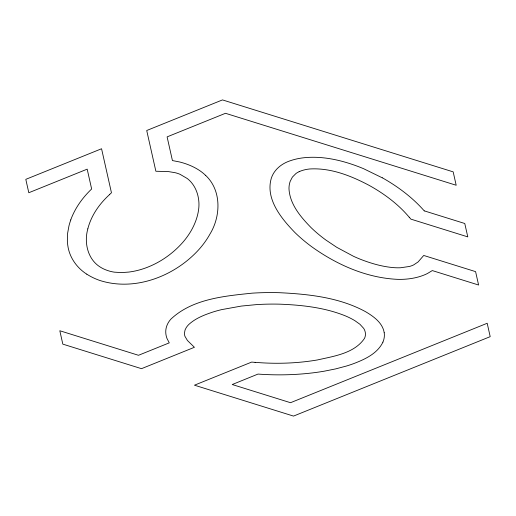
<?xml version="1.0" encoding="UTF-8"?>
<svg xmlns="http://www.w3.org/2000/svg" width="516" height="516" viewBox="0 0 516 516"><rect width="100%" height="100%" fill="white"/><g stroke="black" fill="none" stroke-linecap="round" stroke-linejoin="round"><path stroke-width="0.77" d="M87.843 228.846C83.973 242.268 87.501 258.78 99.723 266.733A26.967 16.19 5.9 0 0 109.863 271.223L111.611 271.648A23.168 13.913 5.9 0 0 114.404 272.164L121.673 272.603L128.865 272.067A57.85 34.733 5.9 0 0 139.365 269.965C156.187 265.282 171.428 255.297 182.922 242.217A163.662 98.266 5.9 0 0 191.913 229.349C195.48 222.764 198.028 215.572 198.789 208.096A104.071 62.488 5.9 0 0 198.899 202.266C198.447 194.932 195.899 187.592 191.004 182.032A37.423 22.472 5.9 0 0 187.237 178.51L180.078 174.324A23.517 14.119 5.9 0 0 175.311 172.731L168.461 171.589L155.871 171.248L146.718 130.509L222.48 99.911L453.177 171.867L456.183 185.25L225.486 113.294L167.107 136.875L172.428 160.566L179.562 161.959A47.949 28.786 5.9 0 1 205.703 175.479M382.924 342.134C377.325 353.757 364.618 359.458 353.189 363.799A121.621 73.027 5.9 0 1 346.546 366.005L335.703 368.888L324.383 371.159A169.003 101.471 5.9 0 1 314.702 372.623A179.291 107.651 5.9 0 1 258 374.074L232.232 384.53L290.514 402.706L487.194 323.268L490.2 336.651L293.52 416.09L194.455 385.188L251.666 362.084L255.085 362.367M109.663 194.429L111.456 192.784L101.562 148.75L25.8 179.349L28.806 192.732L87.185 169.151L91.642 188.991A179.291 107.651 5.9 0 0 70.744 219.906M299.164 171.673L297.835 172.344A23.168 13.913 5.9 0 0 295.965 173.518L292.385 177.104L290.231 181.232A58.45 35.094 5.9 0 0 288.992 188.837C289.805 204.259 300.764 217.075 311.071 227.608A163.662 98.266 5.9 0 0 325.86 240.017L336.78 247.332L353.512 256.297A104.071 62.488 5.9 0 0 361.819 259.812C372.165 263.747 382.949 266.798 394.018 267.662A37.423 22.472 5.9 0 0 400.584 267.759L409.491 266.456A23.517 14.119 5.9 0 0 413.703 264.876L418.115 261.922L423.72 255.459L475.591 271.635L478.596 285.019L432.298 270.577L427.409 273.525A47.949 28.786 5.9 0 1 397.443 279.343C366.386 277.879 336.774 264.714 311.787 246.79A185.199 111.198 5.9 0 1 295.062 232.671C281.549 218.816 265.147 199.021 271.319 178.226C274.067 169.641 281.723 163.553 290.082 160.818A47.646 28.606 5.9 0 1 304.292 157.703C321.358 155.993 338.541 159.534 354.589 165.21A125.156 75.142 5.9 0 1 363.696 168.745L382.266 177.82M424.358 210.889L464.774 223.499L467.786 236.883L410.878 219.132L409.252 217.204M86.791 274.177C76.826 267.856 69.383 257.355 67.809 245.545A121.621 73.027 5.9 0 1 67.351 240.714L67.622 233.258L68.957 225.911A169.003 101.471 5.9 0 1 70.789 219.913M205.716 175.472C221.693 190.546 220.842 216.301 209.973 234.058A185.199 111.198 5.9 0 1 199.686 248.648C175.737 275.802 135.315 291.901 99.711 280.433A47.646 28.606 5.9 0 1 86.798 274.17M384.214 332.749C382.627 322.822 373.629 316.469 365.573 311.696C339.347 297.39 308.62 294.088 279.259 292.688A185.199 111.198 5.9 0 0 252.24 293.153C224.305 296.061 192.313 298.867 170.841 319.178A47.949 28.786 5.9 0 0 167.016 338.515L169.267 342.856L138.488 355.292L59.817 330.75L62.823 344.133L141.494 368.669L194.416 347.294L187.424 340.489L184.986 336.393A23.517 14.119 5.9 0 1 184.431 333.226L185.057 329.963L186.179 327.731A37.423 22.472 5.9 0 1 188.985 324.312C195.809 318.114 204.652 314.766 213.282 311.916A104.071 62.488 5.9 0 1 221.693 309.613L241.327 306.072L256.233 304.634A163.662 98.266 5.9 0 1 280.007 304.176C302.215 305.046 324.899 307.549 345.649 315.986A57.85 34.733 5.9 0 1 354.911 320.694L359.949 324.293L363.632 328.318A23.168 13.913 5.9 0 1 364.554 330.008L364.973 331.111A26.967 16.19 5.9 0 1 364.56 338.296C354.408 353.421 333.839 356.214 317.359 359.962A158.18 94.976 5.9 0 1 255.091 362.329M384.22 332.749A47.646 28.606 5.9 0 1 382.911 342.134M299.157 171.673A26.967 16.19 5.9 0 1 309.703 168.977C330.498 167.694 350.719 175.634 368.798 185.186A158.18 94.976 5.9 0 1 409.194 217.217M382.317 177.781A178.665 107.27 5.9 0 1 424.268 210.915M87.817 228.84A158.18 94.976 5.9 0 1 109.715 194.455"/></g></svg>
